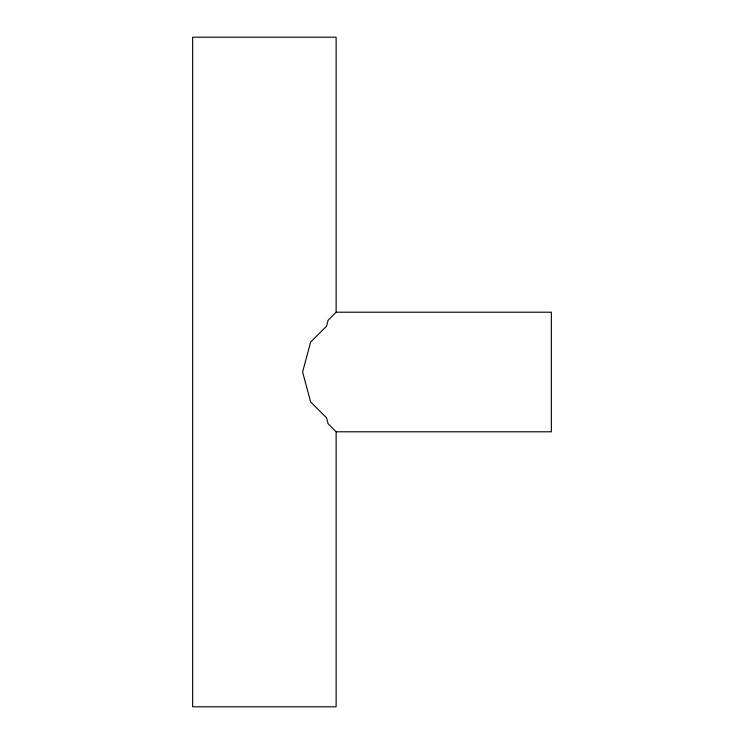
<?xml version="1.0" encoding="UTF-8"?>
<svg xmlns="http://www.w3.org/2000/svg" width="744" height="744" viewBox="0 0 744 744"><rect width="100%" height="100%" fill="white"/><g stroke="black" fill="none" stroke-linecap="round" stroke-linejoin="round"><path stroke-width="1.12" d="M336.13 312.21L328.123 320.227L326.514 326.207L310.611 342.11L302.603 372L310.611 401.89L326.514 417.793L328.123 423.773L336.13 431.79L336.13 706.8L192.64 706.8L192.64 37.2L336.13 37.2L336.13 312.21L551.36 312.21L551.36 431.79L336.13 431.79"/></g></svg>
